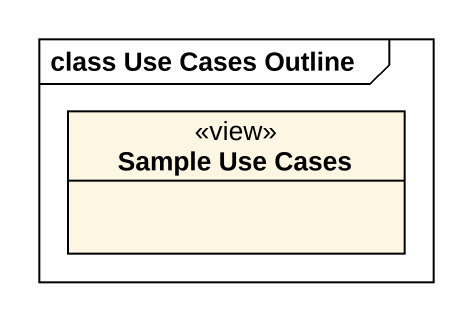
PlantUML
@startuml
mainframe class Use Cases Outline
hide circle
hide empty members
class "Sample Use Cases" as Sample_Use_Cases <<view>>
@enduml
